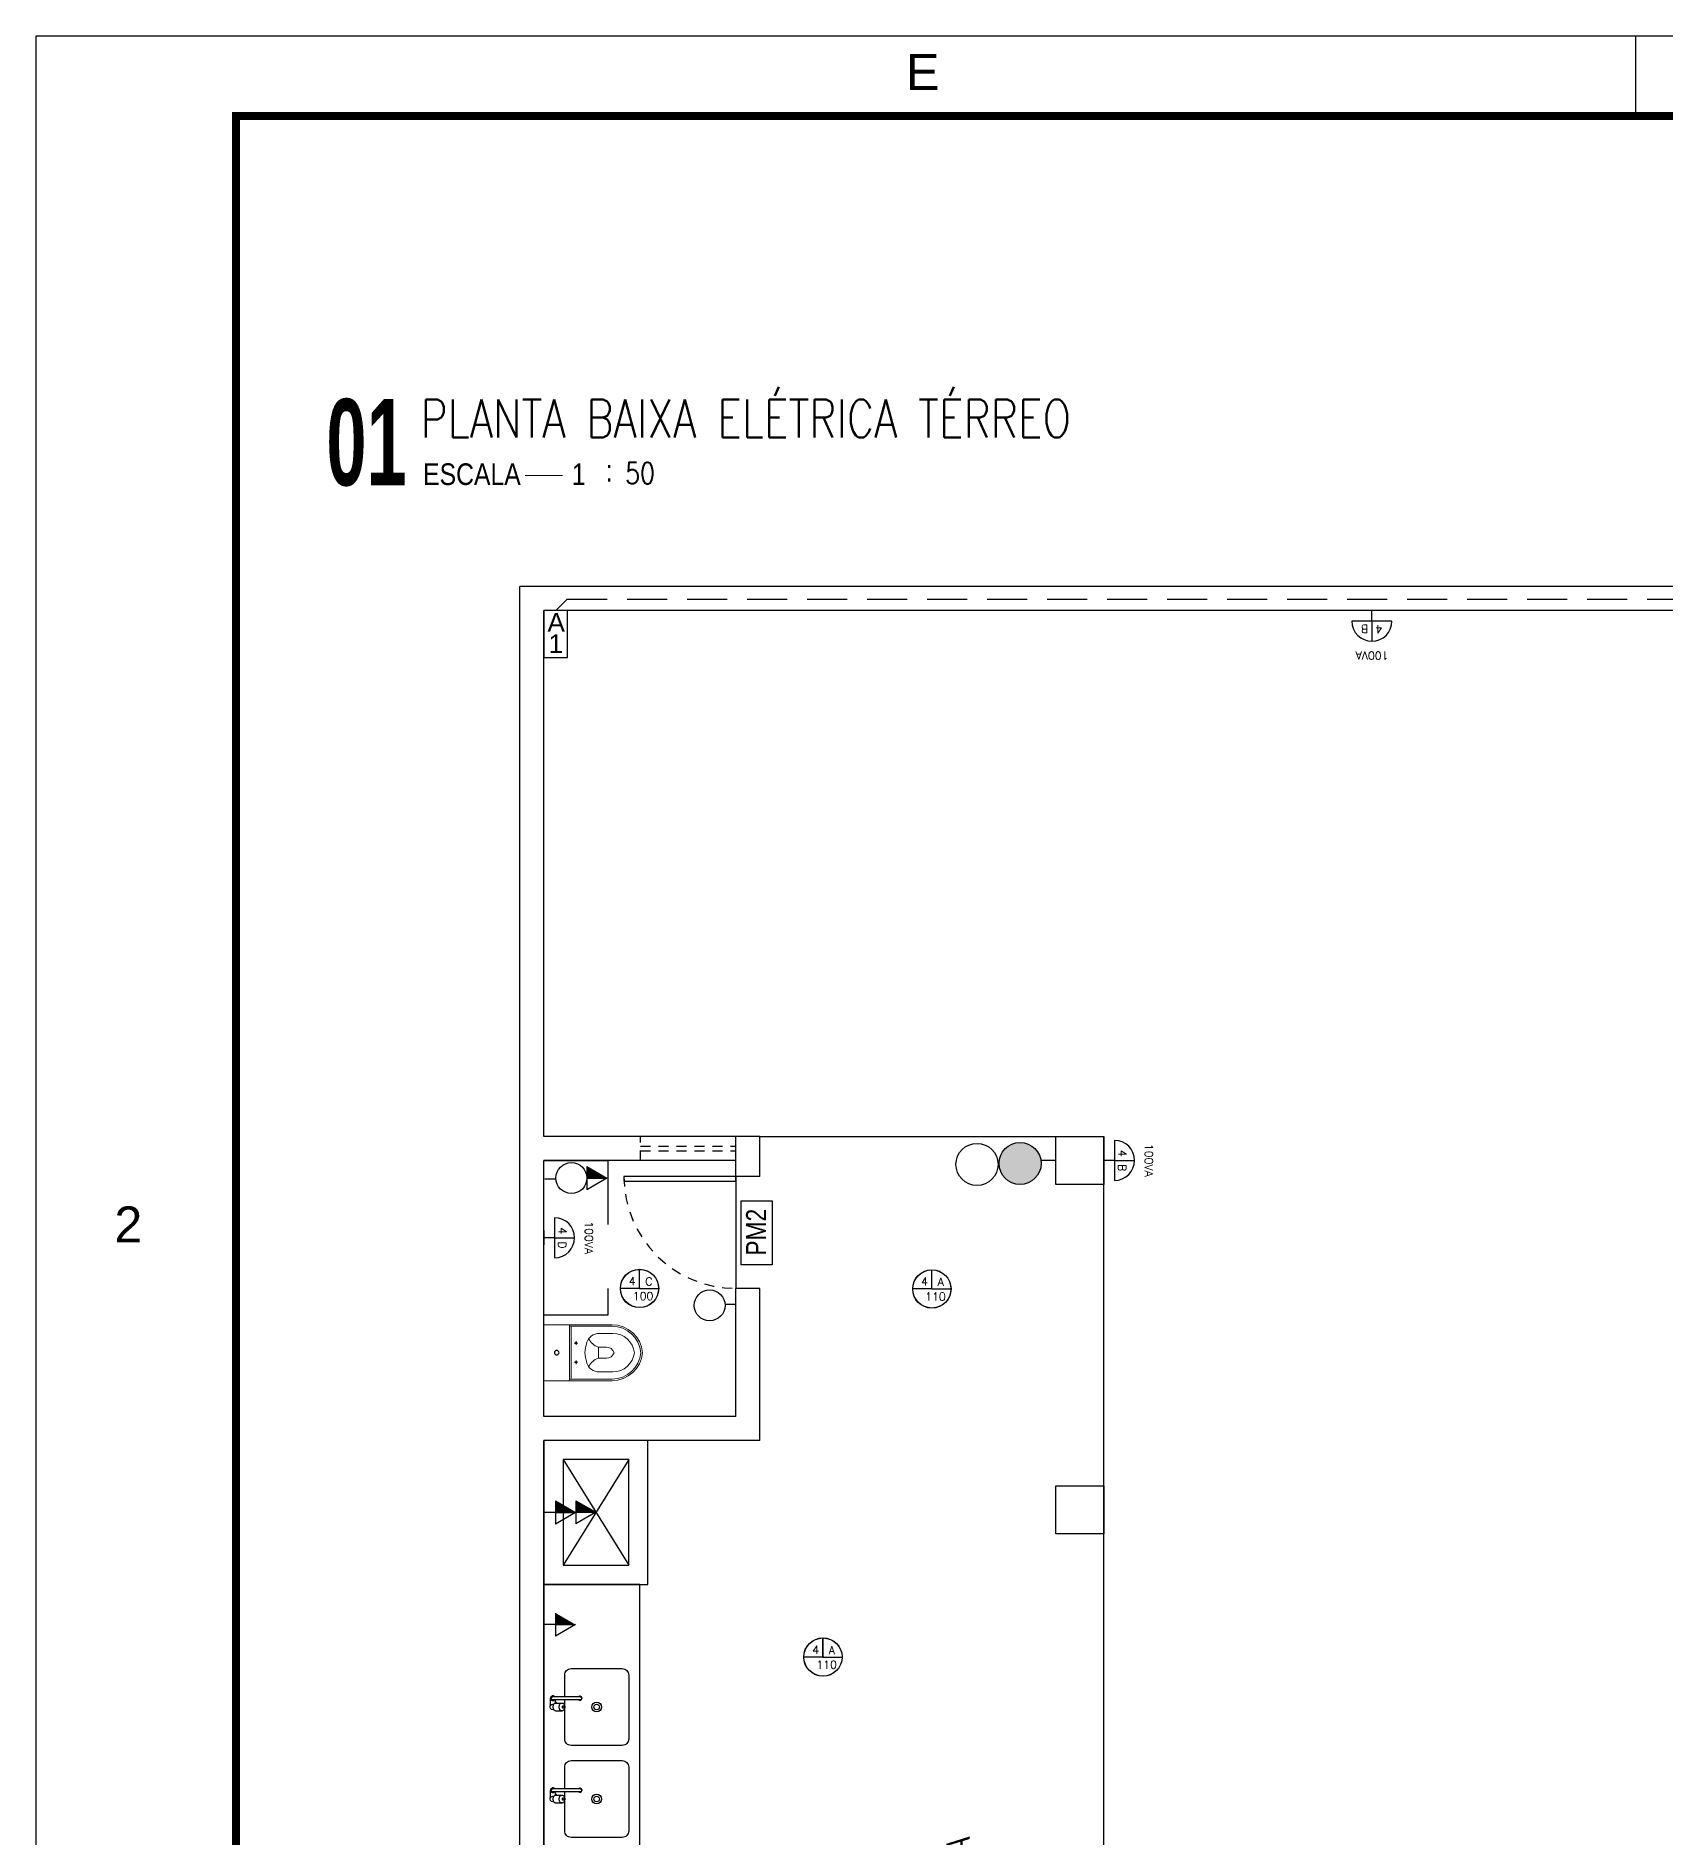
# Model space of a CAD drawing. Header units: millimetres. Extents: x 2718 to 3327, y 272 to 594.
# Drawn here: x 3237.09 to 3257.46, y 447.05 to 469.57 of the extents above; entities that cross this region are included whole.
import ezdxf
from ezdxf.enums import TextEntityAlignment as Align

# ---------------------------------------------------------------- set-up
doc = ezdxf.new("R2010")
doc.units = ezdxf.units.MM
doc.header["$MEASUREMENT"] = 0
for name, pattern in [('CONTINU', [0]), ('DASHED', [0.75, 0.5, -0.25]), ('HIDDEN2', [0.1875, 0.125, -0.0625])]:
    doc.linetypes.add(name, pattern=pattern)
doc.layers.get('0').update_dxf_attribs({"linetype": 'CONTINUOUS'})
for name, color, linetype in [('CABO-ILUM', 3, 'CONTINUOUS'), ('E-txt-g', 3, 'CONTINUOUS'), ('E-TXT-Y', 2, 'CONTINUOUS'), ('HIDROSSANITÁRIO', 8, 'CONTINUOUS'), ('Iluminação_Arandela', 50, 'CONTINUOUS'), ('Iluminação_Teto', 50, 'CONTINUOUS'), ('PONTOS_ELETRICOS', 2, 'CONTINUOUS'), ("PRANCHA - PROJETU'S", 7, 'CONTINUOUS'), ('Segurança', 170, 'CONTINUOUS'), ('Tomadas_Interruptores', 50, 'CONTINUOUS'), ('TXT_0', 7, 'CONTINUOUS')]:
    doc.layers.add(name, color=color, linetype=linetype)
for name, color, linetype, lineweight in [('E-Lay-9', 9, 'CONTINUOUS', 9), ('E-Txt-W', 7, 'CONTINUOUS', 20), ('Eletroduto_Parede', 200, 'DASHED', 30)]:
    doc.layers.add(name, color=color, linetype=linetype, lineweight=lineweight)
doc.styles.add('ARIAL', font='arial.ttf', dxfattribs={"height": 2})
doc.styles.add('F2', font='ARIALN.TTF')
doc.styles.add('PADRAO_TXT', font='romans.shx')
doc.styles.add('REG140', font='romans.shx', dxfattribs={"width": 0.8, "height": 0.35})
doc.styles.add('REG60', font='romans.shx', dxfattribs={"width": 0.8, "height": 0.15})
doc.styles.add('REG80', font='romans.shx', dxfattribs={"width": 0.8, "height": 0.2})
doc.styles.add('ROMANS', font='romans.shx', dxfattribs={"height": 0.1})
doc.styles.add('SANSSERIF2', font='sanssb__.ttf', dxfattribs={"width": 0.8})

# ---------------------------------------------------------------- blocks, each defined once
blk = doc.blocks.new('ADFSGASDFG')
at = {"layer": "PRANCHA - PROJETU'S", "color": 1}
blk.add_line((296.578, 106.346), (296.578, 107.346), dxfattribs=at)
blk.add_lwpolyline([(276.578, 47.946), (360.678, 47.946), (360.678, 107.346), (276.578, 107.346)], close=True, dxfattribs=at)
at = {"layer": "PRANCHA - PROJETU'S", "color": 4, "const_width": 0.1}
blk.add_lwpolyline([(279.078, 106.346), (359.678, 106.346), (359.678, 48.946), (279.078, 48.946)], close=True, dxfattribs=at)
at = {"layer": "PRANCHA - PROJETU'S", "color": 50, "linetype": 'Continuous', "style": 'ARIAL'}
for s, p in [('E', (287.661, 106.896)), ('2', (277.732, 92.496))]:
    blk.add_text(s, height=0.45, dxfattribs=at).set_placement(p, align=Align.MIDDLE)
blk = doc.blocks.new('vaso-s')
at = {"color": 8}
for start, end in [(0, 180), (180, 0)]:
    blk.add_arc((0.08, 0), 0.0143, start, end, dxfattribs=at)
at = {"layer": 'E-Lay-9', "color": 8}
for p, q in [((0, 0.17), (0, 0)), ((0.426, 0.175), (0.005, 0.175)), ((0.16, 0.17), (0.16, 0.17)), ((0.16, 0.17), (0.16, 0)), ((0.426, 0.165), (0.165, 0.165)), ((0.17, 0), (0.17, 0.16)), ((0.431, 0.12), (0.346, 0.12)), ((0.213, 0.06), (0.189, 0.06)), ((0.201, 0.048), (0.201, 0.072)), ((0.341, 0.035), (0.341, 0)), ((0.391, 0.035), (0.341, 0.035)), ((0, -0.17), (0, 0)), ((0.16, -0.17), (0.16, 0)), ((0.17, 0), (0.17, -0.16)), ((0.213, -0.06), (0.189, -0.06)), ((0.201, -0.048), (0.201, -0.072)), ((0.341, -0.035), (0.341, 0)), ((0.391, -0.035), (0.341, -0.035)), ((0.426, -0.175), (0.005, -0.175)), ((0.16, -0.17), (0.16, -0.17)), ((0.426, -0.165), (0.165, -0.165)), ((0.431, -0.12), (0.346, -0.12))]:
    blk.add_line(p, q, dxfattribs=at)
for centre in [(0.201, 0.06), (0.201, -0.06)]:
    blk.add_circle(centre, 0.005, dxfattribs=at)
for centre, radius, start, end in [((0.005, 0.17), 0.005, 90, 180), ((0.155, 0.17), 0.005, 0, 90), ((0.165, 0.17), 0.00495, 180, 270), ((0.165, 0.16), 0.00495, 0, 90), ((0.346, 0.038), 0.0825, 90, 163.0355), ((0.426, -0.015), 0.19, 4.5281, 90), ((0.426, -0.015), 0.18, 4.7802, 90), ((0.431, -0.015), 0.135, 6.3794, 90), ((0.518, -0.015), 0.262, 163.0355, 176.7233), ((0.375, 0.136), 0.107, 206.9395, 250.9647), ((0.391, -0.015), 0.05, 17.4576, 90), ((0.518, 0.015), 0.262, 183.2767, 196.9645), ((0.346, -0.038), 0.0825, 196.9645, 270), ((0.375, -0.136), 0.107, 109.0353, 153.0605), ((0.391, 0.015), 0.05, 270, 342.5424), ((0.426, 0.015), 0.19, 270, 355.4719), ((0.426, 0.015), 0.18, 270, 355.2198), ((0.431, 0.015), 0.135, 270, 353.6206), ((0.005, -0.17), 0.005, 180, 270), ((0.155, -0.17), 0.005, 270, 0), ((0.165, -0.17), 0.00495, 90, 180), ((0.165, -0.16), 0.00495, 270, 0)]:
    blk.add_arc(centre, radius, start, end, dxfattribs=at)
blk = doc.blocks.new('TXT-AMB75')
at = {"layer": 'E-txt-g', "style": 'REG80', "width": 0.8, "flags": 8}
blk.add_attdef('TXT', text='', height=0.2, dxfattribs=at).set_placement((0.005, 0.296), align=Align.CENTER)
at = {"layer": 'E-Txt-W', "style": 'REG60', "width": 0.8, "flags": 8}
blk.add_attdef('TXT', text='', height=0.15, dxfattribs=at).set_placement((0.005, 0.027), align=Align.CENTER)
blk = doc.blocks.new('IND_DES')
at = {"layer": 'E-Txt-W', "color": 7}
blk.add_line((0.0269, -0.2428), (0.1984, -0.2428), dxfattribs=at)
at = {"layer": 'E-txt-g', "color": 7, "style": 'F2'}
for s, p in [('ESCALA', (-0.4463, -0.2864)), ('1', (0.2426, -0.2864)), (':', (0.3988, -0.2706))]:
    blk.add_text(s, height=0.1, dxfattribs=at).set_placement(p)
blk.add_attdef('ESCALA', (0.4897, -0.2812), '', height=0.1, dxfattribs=at)
at = {"layer": 'E-Txt-W', "color": 6, "style": 'F2'}
blk.add_attdef('00', text='', height=0.4, dxfattribs=at).set_placement((-0.7083, -0.2881), align=Align.CENTER)
at = {"layer": 'E-TXT-Y', "color": 7, "style": 'F2'}
for tag, p in [('PROJETO', (-0.4563, 0.1829)), ('DESENHO', (-0.4582, -0.0658))]:
    blk.add_attdef(tag, p, '', height=0.175, dxfattribs=at)
blk = doc.blocks.new('luminaria3')
at = {"layer": 'PONTOS_ELETRICOS'}
for p, q in [((0, 0.133), (0, 0.383)), ((-0.09, 0), (0.09, 0)), ((0, 0.133), (0, 0))]:
    blk.add_line(p, q, dxfattribs=at)
blk.add_lwpolyline([(0.25, 0.133, 1), (-0.25, 0.133)], format="xyb", close=True, dxfattribs=at)
at = {"layer": 'TXT_0', "style": 'PADRAO_TXT', "flags": 8}
for tag, p in [('PO', (-0.001, 0.563)), ('CI', (-0.089, 0.232)), ('CO', (0.091, 0.229))]:
    blk.add_attdef(tag, text='', height=0.1, dxfattribs=at).set_placement(p, align=Align.MIDDLE)

msp = doc.modelspace()

# ---------------------------------------------------------------- hatches: boundary and pattern name
at = {"layer": 'Tomadas_Interruptores'}
h = msp.add_hatch(color=256, dxfattribs=at)
h.dxf.hatch_style = 1
h.paths.add_polyline_path([(3249.652, 455.476, 1), (3249.125, 455.476, 1)])
h = msp.add_hatch(color=256, dxfattribs=at)
h.dxf.hatch_style = 1
h.paths.add_polyline_path([(3244.224, 455.293), (3243.974, 455.437), (3243.974, 455.293)])
h = msp.add_hatch(color=256, dxfattribs=at)
h.dxf.hatch_style = 1
h.paths.add_polyline_path([(3243.832, 451.114), (3243.582, 451.259), (3243.582, 451.114)])
h = msp.add_hatch(color=256, dxfattribs=at)
h.dxf.hatch_style = 1
h.paths.add_polyline_path([(3244.088, 451.116), (3243.837, 451.26), (3243.837, 451.116)])
h = msp.add_hatch(color=256, dxfattribs=at)
h.dxf.hatch_style = 1
h.paths.add_polyline_path([(3243.833, 449.712), (3243.583, 449.857), (3243.583, 449.712)])

# ---------------------------------------------------------------- linework, layer by layer
at = {"layer": 'Eletroduto_Parede', "lineweight": 30}
for p, q in [((3243.584, 462.386), (3243.727, 462.529)), ((3243.727, 462.529), (3264.937, 462.529))]:
    msp.add_line(p, q, dxfattribs=at)
at = {"layer": 'HIDROSSANITÁRIO', "color": 8, "linetype": 'Continuous'}
for p, q in [((3285.137, 462.686), (3243.137, 462.686)), ((3243.137, 417.686), (3243.137, 462.686)), ((3284.837, 462.386), (3243.437, 462.386)), ((3243.437, 455.814), (3243.437, 462.386)), ((3246.137, 455.814, -0.493), (3243.437, 455.814, -0.493)), ((3245.837, 455.514, -0.655), (3245.837, 455.814, -0.655)), ((3246.137, 455.314, -0.493), (3246.137, 455.814, -0.493)), ((3250.437, 441.814, -0.493), (3250.437, 455.814, -0.493)), ((3243.437, 452.314), (3243.437, 455.514)), ((3243.437, 452.314, -0.493), (3243.437, 455.514, -0.493)), ((3245.837, 455.514, -0.493), (3243.437, 455.514, -0.493)), ((3245.837, 455.314, -0.493), (3245.837, 455.514, -0.493)), ((3246.137, 455.314, -0.493), (3245.837, 455.314, -0.493)), ((3245.837, 452.314, -0.493), (3245.837, 453.914, -0.493)), ((3246.137, 453.914, -0.493), (3245.837, 453.914, -0.493)), ((3246.137, 452.014, -0.493), (3246.137, 453.914, -0.493)), ((3245.837, 452.314, -0.493), (3243.437, 452.314, -0.493)), ((3243.437, 442.414), (3243.437, 452.014)), ((3243.437, 442.414, -0.493), (3243.437, 452.014, -0.493)), ((3246.137, 452.014, -0.493), (3243.437, 452.014, -0.493))]:
    msp.add_line(p, q, dxfattribs=at)
at = {"layer": 'HIDROSSANITÁRIO', "color": 8, "linetype": 'HIDDEN2'}
for p, q in [((3244.645, 455.514, -0.655), (3244.645, 455.814, -0.655)), ((3244.645, 455.694, 1.588), (3245.837, 455.694, 1.675)), ((3244.645, 455.634, -0.655), (3245.837, 455.634, -0.655))]:
    msp.add_line(p, q, dxfattribs=at)
at = {"layer": 'HIDROSSANITÁRIO', "color": 8, "linetype": 'CONTINU'}
msp.add_line((3246.137, 455.814, -0.493), (3250.437, 455.814, -0.493), dxfattribs=at)
at = {"layer": 'HIDROSSANITÁRIO', "color": 8}
for p, q in [((3245.837, 455.314, -0.493), (3245.837, 453.914, -0.493)), ((3243.677, 451.774, -0.493), (3244.497, 450.454, -0.493)), ((3244.497, 451.774, -0.493), (3243.677, 450.454, -0.493)), ((3243.579, 448.772, -0.493), (3243.579, 448.731, -0.493)), ((3243.579, 447.622, -0.493), (3243.579, 447.58, -0.493))]:
    msp.add_line(p, q, dxfattribs=at)
at = {"layer": 'HIDROSSANITÁRIO', "color": 8, "linetype": 'Continuous'}
for points, elevation in [([(3250.437, 455.814), (3250.437, 455.214), (3249.837, 455.214), (3249.837, 455.814)], -7.812), ([(3250.437, 451.447), (3250.437, 450.847), (3249.837, 450.847), (3249.837, 451.447)], -0.493)]:
    msp.add_lwpolyline(points, close=True, dxfattribs=dict(at, elevation=elevation))
at = {"layer": 'HIDROSSANITÁRIO', "color": 8, "linetype": 'Continuous', "elevation": 15.362}
msp.add_lwpolyline([(3244.237, 453.915), (3244.237, 453.58), (3243.437, 453.58), (3243.437, 455.514), (3244.237, 455.514), (3244.237, 454.715)], dxfattribs=at)
at = {"layer": 'HIDROSSANITÁRIO', "color": 8, "elevation": -0.554}
msp.add_lwpolyline([(3245.837, 455.314), (3244.437, 455.314), (3244.437, 455.254), (3245.837, 455.254)], close=True, dxfattribs=at)
at = {"layer": 'HIDROSSANITÁRIO', "color": 8}
msp.add_lwpolyline([(3245.902, 454.207), (3245.902, 455.008), (3246.292, 455.008), (3246.292, 454.207)], close=True, dxfattribs=at)
at = {"layer": 'HIDROSSANITÁRIO', "color": 8, "linetype": 'CONTINU', "elevation": -0.493}
for points in [[(3243.437, 452.014), (3243.437, 450.214), (3244.737, 450.214), (3244.737, 452.014)], [(3243.677, 451.774), (3243.677, 450.454), (3244.497, 450.454), (3244.497, 451.774)], [(3244.637, 445.585), (3244.637, 450.214), (3243.437, 450.214), (3243.437, 445.585)]]:
    msp.add_lwpolyline(points, close=True, dxfattribs=at)
at = {"layer": 'HIDROSSANITÁRIO', "color": 8, "elevation": -0.493}
for points in [[(3243.697, 448.812), (3243.697, 449.082, -0.414214), (3243.777, 449.162), (3244.417, 449.162, -0.414214), (3244.497, 449.082), (3244.497, 448.282, -0.414214), (3244.417, 448.202), (3243.777, 448.202, -0.414214), (3243.697, 448.282), (3243.697, 448.667)], [(3243.563, 448.647), (3243.549, 448.647, -0.546464), (3243.517, 448.697, 0.10784), (3243.519, 448.705), (3243.519, 448.792)], [(3243.517, 448.697, -0.293273), (3243.549, 448.717), (3243.563, 448.717)], [(3243.663, 448.632), (3243.588, 448.632, -0.133256), (3243.575, 448.636, -0.106756), (3243.563, 448.647, -0.082828), (3243.556, 448.663, -0.071352), (3243.553, 448.682, -0.071352), (3243.556, 448.702, -0.082828), (3243.563, 448.718, -0.106756), (3243.575, 448.729, -0.133256), (3243.588, 448.732), (3243.663, 448.732)], [(3243.697, 448.702), (3243.697, 448.772, -0.414214)], [(3243.697, 447.662), (3243.697, 447.932, -0.414214), (3243.777, 448.012), (3244.417, 448.012, -0.414214), (3244.497, 447.932), (3244.497, 447.132, -0.414214), (3244.417, 447.052), (3243.777, 447.052, -0.414214), (3243.697, 447.132), (3243.697, 447.517)], [(3243.563, 447.497), (3243.549, 447.497, -0.546464), (3243.517, 447.546, 0.10784), (3243.519, 447.555), (3243.519, 447.642)], [(3243.517, 447.546, -0.293273), (3243.549, 447.567), (3243.563, 447.567)], [(3243.663, 447.482), (3243.588, 447.482, -0.133256), (3243.575, 447.485, -0.106756), (3243.563, 447.496, -0.082828), (3243.556, 447.512, -0.071352), (3243.553, 447.532, -0.071352), (3243.556, 447.551, -0.082828), (3243.563, 447.567, -0.106756), (3243.575, 447.578, -0.133256), (3243.588, 447.582), (3243.663, 447.582)], [(3243.697, 447.552), (3243.697, 447.622, -0.414214)]]:
    msp.add_lwpolyline(points, format="xyb", dxfattribs=at)
for points in [[(3243.549, 448.812), (3243.889, 448.812, -1), (3243.889, 448.772), (3243.549, 448.772, -1)], [(3243.663, 448.732, -0.133256), (3243.676, 448.729, -0.106756), (3243.688, 448.718, -0.082828), (3243.696, 448.702, -0.071352), (3243.699, 448.682, -0.071352), (3243.696, 448.663, -0.082828), (3243.688, 448.647, -0.106756), (3243.676, 448.636, -0.133256), (3243.663, 448.632, -0.133256), (3243.651, 448.636, -0.106756), (3243.638, 448.647, -0.082828), (3243.631, 448.663, -0.071352), (3243.628, 448.682, -0.071352), (3243.631, 448.702, -0.082828), (3243.638, 448.718, -0.106756), (3243.651, 448.729, -0.133256)], [(3243.678, 448.667, -0.133256), (3243.675, 448.668, -0.106756), (3243.671, 448.672, -0.082828), (3243.669, 448.676, -0.071352), (3243.668, 448.682, -0.071352), (3243.669, 448.688, -0.082828), (3243.671, 448.693, -0.106756), (3243.675, 448.696, -0.133256), (3243.678, 448.697, -0.133256), (3243.682, 448.696, -0.106756), (3243.686, 448.693, -0.082828), (3243.688, 448.688, -0.071352), (3243.689, 448.682, -0.071352), (3243.688, 448.676, -0.082828), (3243.686, 448.672, -0.106756), (3243.682, 448.668, -0.133256)], [(3243.549, 447.662), (3243.889, 447.662, -1), (3243.889, 447.622), (3243.549, 447.622, -1)], [(3243.663, 447.582, -0.133256), (3243.676, 447.578, -0.106756), (3243.688, 447.567, -0.082828), (3243.696, 447.551, -0.071352), (3243.699, 447.532, -0.071352), (3243.696, 447.512, -0.082828), (3243.688, 447.496, -0.106756), (3243.676, 447.485, -0.133256), (3243.663, 447.482, -0.133256), (3243.651, 447.485, -0.106756), (3243.638, 447.496, -0.082828), (3243.631, 447.512, -0.071352), (3243.628, 447.532, -0.071352), (3243.631, 447.551, -0.082828), (3243.638, 447.567, -0.106756), (3243.651, 447.578, -0.133256)], [(3243.678, 447.517, -0.133256), (3243.675, 447.518, -0.106756), (3243.671, 447.521, -0.082828), (3243.669, 447.526, -0.071352), (3243.668, 447.532, -0.071352), (3243.669, 447.538, -0.082828), (3243.671, 447.542, -0.106756), (3243.675, 447.546, -0.133256), (3243.678, 447.547, -0.133256), (3243.682, 447.546, -0.106756), (3243.686, 447.542, -0.082828), (3243.688, 447.538, -0.071352), (3243.689, 447.532, -0.071352), (3243.688, 447.526, -0.082828), (3243.686, 447.521, -0.106756), (3243.682, 447.518, -0.133256)]]:
    msp.add_lwpolyline(points, format="xyb", close=True, dxfattribs=at)
at = {"layer": 'HIDROSSANITÁRIO', "color": 8}
for centre, radius in [((3244.097, 448.682, -0.493), 0.06), ((3244.097, 448.682, -0.493), 0.035), ((3244.097, 447.532, -0.493), 0.06), ((3244.097, 447.532, -0.493), 0.035)]:
    msp.add_circle(centre, radius, dxfattribs=at)
at = {"layer": 'HIDROSSANITÁRIO', "color": 8, "linetype": 'HIDDEN2'}
msp.add_arc((3245.837, 455.314, -0.554), 1.4, 180, 270, dxfattribs=at)
at = {"layer": 'HIDROSSANITÁRIO', "color": 8}
for centre, radius, start, end in [((3243.549, 448.792, -0.493), 0.03, 41.8103, 318.1897), ((3243.549, 448.682, -0.493), 0.07, 45.5847, 64.6231), ((3243.889, 448.792, -0.493), 0.025, 233.1301, 126.8699), ((3243.549, 447.642, -0.493), 0.03, 41.8103, 318.1897), ((3243.549, 447.532, -0.493), 0.07, 45.5847, 64.6231), ((3243.889, 447.642, -0.493), 0.025, 233.1301, 126.8699)]:
    msp.add_arc(centre, radius, start, end, dxfattribs=at)
at = {"layer": 'Iluminação_Teto'}
for p, q in [((3244.632, 453.913, -0.233), (3244.632, 454.152, -0.233)), ((3244.633, 453.914, -0.493), (3244.633, 454.153, -0.493)), ((3248.286, 453.907, -0.233), (3248.286, 454.147, -0.233)), ((3248.287, 453.908, -0.493), (3248.287, 454.148, -0.493)), ((3244.632, 453.913, -0.233), (3244.393, 453.913, -0.233)), ((3244.633, 453.914, -0.493), (3244.394, 453.914, -0.493)), ((3244.633, 453.917, -0.233), (3244.63, 453.913, -0.233)), ((3244.63, 453.913, 0.75), (3244.633, 453.917, 0.752)), ((3244.634, 453.916, -0.363), (3244.63, 453.913, -0.363)), ((3244.634, 453.918, -0.493), (3244.631, 453.914, -0.493)), ((3244.631, 453.914, 0.49), (3244.634, 453.918, 0.492)), ((3244.635, 453.917, -0.623), (3244.631, 453.914, -0.623)), ((3244.635, 453.915, 7.085), (3244.631, 453.913, 7.075)), ((3244.631, 453.914, -0.493), (3244.632, 453.913, -0.493)), ((3244.632, 453.919, -0.233), (3244.636, 453.913, -0.233)), ((3244.632, 453.917, -0.233), (3244.635, 453.913, -0.233)), ((3244.635, 453.916, 6.825), (3244.632, 453.914, 6.815)), ((3244.632, 453.915, -0.16), (3244.635, 453.913, -0.16)), ((3244.632, 453.915, -0.753), (3244.633, 453.914, -0.753)), ((3244.632, 453.913, -0.233), (3244.871, 453.913, -0.233)), ((3244.633, 453.92, -0.493), (3244.637, 453.914, -0.493)), ((3244.633, 453.918, -0.493), (3244.636, 453.914, -0.493)), ((3244.633, 453.916, -0.42), (3244.635, 453.914, -0.42)), ((3244.633, 453.914, -0.493), (3244.872, 453.914, -0.493)), ((3248.286, 453.907, -0.233), (3248.047, 453.907, -0.233)), ((3248.287, 453.908, -0.493), (3248.048, 453.908, -0.493)), ((3248.288, 453.912, -0.493), (3248.285, 453.908, -0.493)), ((3248.288, 453.911, -0.233), (3248.285, 453.907, -0.233)), ((3248.285, 453.907, 0.75), (3248.288, 453.911, 0.752)), ((3248.289, 453.91, -0.363), (3248.285, 453.907, -0.363)), ((3248.285, 453.908, -0.493), (3248.287, 453.907, -0.493)), ((3248.286, 453.913, -0.233), (3248.291, 453.907, -0.233)), ((3248.286, 453.908, 0.49), (3248.289, 453.912, 0.492)), ((3248.286, 453.911, -0.233), (3248.29, 453.907, -0.233)), ((3248.29, 453.911, -0.623), (3248.286, 453.908, -0.623)), ((3248.289, 453.91, 7.085), (3248.286, 453.907, 7.075)), ((3248.286, 453.909, -0.16), (3248.289, 453.907, -0.16)), ((3248.286, 453.909, -0.753), (3248.288, 453.908, -0.753)), ((3248.286, 453.907, -0.233), (3248.526, 453.907, -0.233)), ((3248.287, 453.914, -0.493), (3248.292, 453.908, -0.493)), ((3248.287, 453.913, -0.493), (3248.291, 453.908, -0.493)), ((3248.29, 453.911, 6.825), (3248.287, 453.908, 6.815)), ((3248.287, 453.91, -0.42), (3248.29, 453.908, -0.42)), ((3248.287, 453.908, -0.493), (3248.526, 453.908, -0.493)), ((3246.925, 449.306), (3246.925, 449.545)), ((3246.926, 449.307, -0.26), (3246.926, 449.546, -0.26)), ((3246.926, 449.307, -0.26), (3246.687, 449.307, -0.26)), ((3246.927, 449.31), (3246.923, 449.306)), ((3246.927, 449.311, -0.26), (3246.924, 449.307, -0.26)), ((3246.924, 449.306, 0.983), (3246.927, 449.31, 0.985)), ((3246.928, 449.309, -0.13), (3246.924, 449.306, -0.13)), ((3246.924, 449.307, -0.26), (3246.926, 449.306, -0.26)), ((3246.925, 449.312), (3246.93, 449.306)), ((3246.925, 449.307, 0.724), (3246.928, 449.311, 0.726)), ((3246.925, 449.31), (3246.929, 449.306)), ((3246.928, 449.31, -0.39), (3246.925, 449.307, -0.39)), ((3246.928, 449.309, 7.318), (3246.925, 449.306, 7.308)), ((3246.925, 449.308, 0.073), (3246.928, 449.306, 0.073)), ((3246.925, 449.308, -0.52), (3246.927, 449.307, -0.52)), ((3246.926, 449.313, -0.26), (3246.931, 449.307, -0.26)), ((3246.926, 449.311, -0.26), (3246.929, 449.307, -0.26)), ((3246.929, 449.31, 7.058), (3246.926, 449.307, 7.049)), ((3246.926, 449.309, -0.187), (3246.929, 449.307, -0.187)), ((3246.926, 449.307, -0.26), (3247.165, 449.307, -0.26)), ((3246.925, 449.306), (3246.686, 449.306)), ((3246.925, 449.306), (3247.165, 449.306))]:
    msp.add_line(p, q, dxfattribs=at)
for centre in [(3244.632, 453.913, -0.233), (3244.633, 453.914, -0.493), (3248.286, 453.907, -0.233), (3248.287, 453.908, -0.493), (3246.925, 449.306), (3246.926, 449.307, -0.26)]:
    msp.add_circle(centre, 0.239, dxfattribs=at)
at = {"layer": 'Segurança'}
msp.add_lwpolyline([(3243.437, 461.799), (3243.731, 461.799), (3243.731, 462.386), (3243.437, 462.386)], close=True, dxfattribs=at)
at = {"layer": 'Tomadas_Interruptores'}
for p, q in [((3243.974, 455.437), (3244.224, 455.293)), ((3243.974, 455.437), (3243.974, 455.148)), ((3249.837, 455.514, -7.812), (3249.649, 455.514, -7.812)), ((3243.448, 455.282), (3243.588, 455.282)), ((3244.224, 455.293), (3243.974, 455.148)), ((3243.974, 455.293), (3244.224, 455.293)), ((3245.841, 453.713), (3245.7, 453.713)), ((3243.582, 451.114, -0.493), (3243.437, 451.114, -0.493)), ((3243.582, 451.259, -0.493), (3243.582, 450.969, -0.493)), ((3243.582, 451.259, -0.493), (3243.832, 451.114, -0.493)), ((3243.832, 451.114, -0.493), (3243.582, 450.969, -0.493)), ((3243.582, 451.114, -0.493), (3243.832, 451.114, -0.493)), ((3243.837, 451.26, -0.493), (3243.837, 450.971, -0.493)), ((3243.837, 451.26, -0.493), (3244.088, 451.116, -0.493)), ((3244.088, 451.116, -0.493), (3243.837, 450.971, -0.493)), ((3243.837, 451.116, -0.493), (3244.088, 451.116, -0.493)), ((3243.583, 449.857, -0.986), (3243.583, 449.567, -0.986)), ((3243.583, 449.712, -0.986), (3243.438, 449.712, -0.986)), ((3243.833, 449.712, -0.986), (3243.583, 449.567, -0.986)), ((3243.583, 449.712, -0.986), (3243.833, 449.712, -0.986))]:
    msp.add_line(p, q, dxfattribs=at)
for centre, radius in [((3248.851, 455.464), 0.263), ((3249.389, 455.476, -7.812), 0.263), ((3243.781, 455.293), 0.193), ((3245.508, 453.702), 0.193)]:
    msp.add_circle(centre, radius, dxfattribs=at)

# ---------------------------------------------------------------- block references
ref = msp.add_blockref('IND_DES', (3243.132, 464.729), dxfattribs=dict(xscale=2.69972325067522, yscale=2.69972325067522, zscale=2.69972325067522))
ref.add_attrib('00', '01', dxfattribs={"layer": 'E-Txt-W', "height": 1.0799, "style": 'SANSSERIF2', "width": 0.6}).set_placement((3241.22, 463.951), align=Align.CENTER)
ref.add_attrib('DESENHO', 'PLANTA BAIXA ELÉTRICA TÉRREO', (3241.895, 464.551), dxfattribs={"layer": 'E-TXT-Y', "height": 0.47245, "style": 'REG140', "width": 0.8})
ref.add_attrib('ESCALA', '50', (3244.454, 463.969), dxfattribs={"layer": 'CABO-ILUM', "height": 0.27, "style": 'REG80', "width": 0.8})
at = {"color": 8}
ref = msp.add_blockref('TXT-AMB75', (3249.19, 444.886, -0.493), dxfattribs=dict(at, xscale=1.458, yscale=1.458, zscale=1.458, rotation=90))
ref.add_attrib('TXT', 'ÁREA DE LAZER COBERTA', dxfattribs={"layer": 'E-txt-g', "color": 2, "height": 0.2916, "rotation": 90, "style": 'F2'}).set_placement((3248.758, 444.894, -0.493), align=Align.CENTER)
ref.add_attrib('TXT', 'A=21,93m²', dxfattribs={"layer": 'E-Txt-W', "height": 0.2187, "rotation": 90, "style": 'F2'}).set_placement((3249.151, 444.894, -0.493), align=Align.CENTER)
at = {"layer": 'HIDROSSANITÁRIO', "color": 8, "xscale": 2, "yscale": 2, "zscale": 2}
msp.add_blockref('vaso-s', (3243.437, 453.111, 15.362), dxfattribs=at)
at = {"layer": 'Iluminação_Arandela'}
ref = msp.add_blockref('luminaria3', (3253.787, 462.386), dxfattribs=dict(at, rotation=180))
ref.add_attrib('CI', '4', dxfattribs={"layer": 'TXT_0', "height": 0.1, "rotation": 180, "style": 'PADRAO_TXT'}).set_placement((3253.876, 462.153), align=Align.MIDDLE)
ref.add_attrib('CO', 'B', dxfattribs={"layer": 'TXT_0', "height": 0.1, "rotation": 180, "style": 'PADRAO_TXT'}).set_placement((3253.696, 462.157), align=Align.MIDDLE)
ref.add_attrib('PO', '100VA', dxfattribs={"layer": 'TXT_0', "height": 0.1, "rotation": 180, "style": 'PADRAO_TXT'}).set_placement((3253.789, 461.823), align=Align.MIDDLE)
ref = msp.add_blockref('luminaria3', (3250.437, 455.514, -7.812), dxfattribs=dict(at, rotation=270))
ref.add_attrib('CI', '4', dxfattribs={"layer": 'TXT_0', "height": 0.1, "rotation": 270, "style": 'PADRAO_TXT'}).set_placement((3250.669, 455.603, -7.812), align=Align.MIDDLE)
ref.add_attrib('CO', 'B', dxfattribs={"layer": 'TXT_0', "height": 0.1, "rotation": 270, "style": 'PADRAO_TXT'}).set_placement((3250.666, 455.423, -7.812), align=Align.MIDDLE)
ref.add_attrib('PO', '100VA', dxfattribs={"layer": 'TXT_0', "height": 0.1, "rotation": 270, "style": 'PADRAO_TXT'}).set_placement((3251, 455.515, -7.812), align=Align.MIDDLE)
ref = msp.add_blockref('luminaria3', (3243.437, 454.547, 15.362), dxfattribs=dict(at, rotation=269.9999999999999))
ref.add_attrib('CI', '4', dxfattribs={"layer": 'TXT_0', "height": 0.1, "rotation": 270, "style": 'PADRAO_TXT'}).set_placement((3243.669, 454.636, 15.362), align=Align.MIDDLE)
ref.add_attrib('CO', 'D', dxfattribs={"layer": 'TXT_0', "height": 0.1, "rotation": 270, "style": 'PADRAO_TXT'}).set_placement((3243.666, 454.456, 15.362), align=Align.MIDDLE)
ref.add_attrib('PO', '100VA', dxfattribs={"layer": 'TXT_0', "height": 0.1, "rotation": 270, "style": 'PADRAO_TXT'}).set_placement((3244, 454.548, 15.362), align=Align.MIDDLE)
at = {"layer": "PRANCHA - PROJETU'S", "color": 1}
msp.add_blockref('ADFSGASDFG', (2960.51, 362.221), dxfattribs=at)

# ---------------------------------------------------------------- texts
at = {"layer": 'HIDROSSANITÁRIO', "color": 8, "linetype": 'Continuous', "style": 'F2'}
msp.add_text('PM2', height=0.2492, rotation=90, dxfattribs=at).set_placement((3245.964, 454.323), align=Align.TOP_LEFT)
at = {"layer": 'Iluminação_Teto', "char_height": 0.1, "attachment_point": 1, "style": 'ROMANS'}
for s, width, insert in [('4', 0.17209, (3244.497, 454.055, -0.493)), ('C', 0.17209, (3244.704, 454.051, -0.493)), ('4', 0.17209, (3248.152, 454.049, -0.493)), ('A', 0.17209, (3248.358, 454.046, -0.493)), ('100', 0.13804, (3244.548, 453.868, -0.493)), ('110', 0.13804, (3248.203, 453.862, -0.493)), ('4', 0.17209, (3246.791, 449.448, -0.26)), ('A', 0.17209, (3246.997, 449.444, -0.26)), ('110', 0.13804, (3246.842, 449.261, -0.26))]:
    msp.add_mtext_dynamic_manual_height_columns(s, width=width, gutter_width=0.5, heights=[0], dxfattribs=dict(at, insert=insert))
at = {"layer": 'Segurança', "style": 'ARIAL'}
for s, p in [('A', (3243.481, 462.121)), ('1', (3243.495, 461.855))]:
    msp.add_text(s, height=0.235, dxfattribs=at).set_placement(p)

doc.saveas('drawing.dxf')
